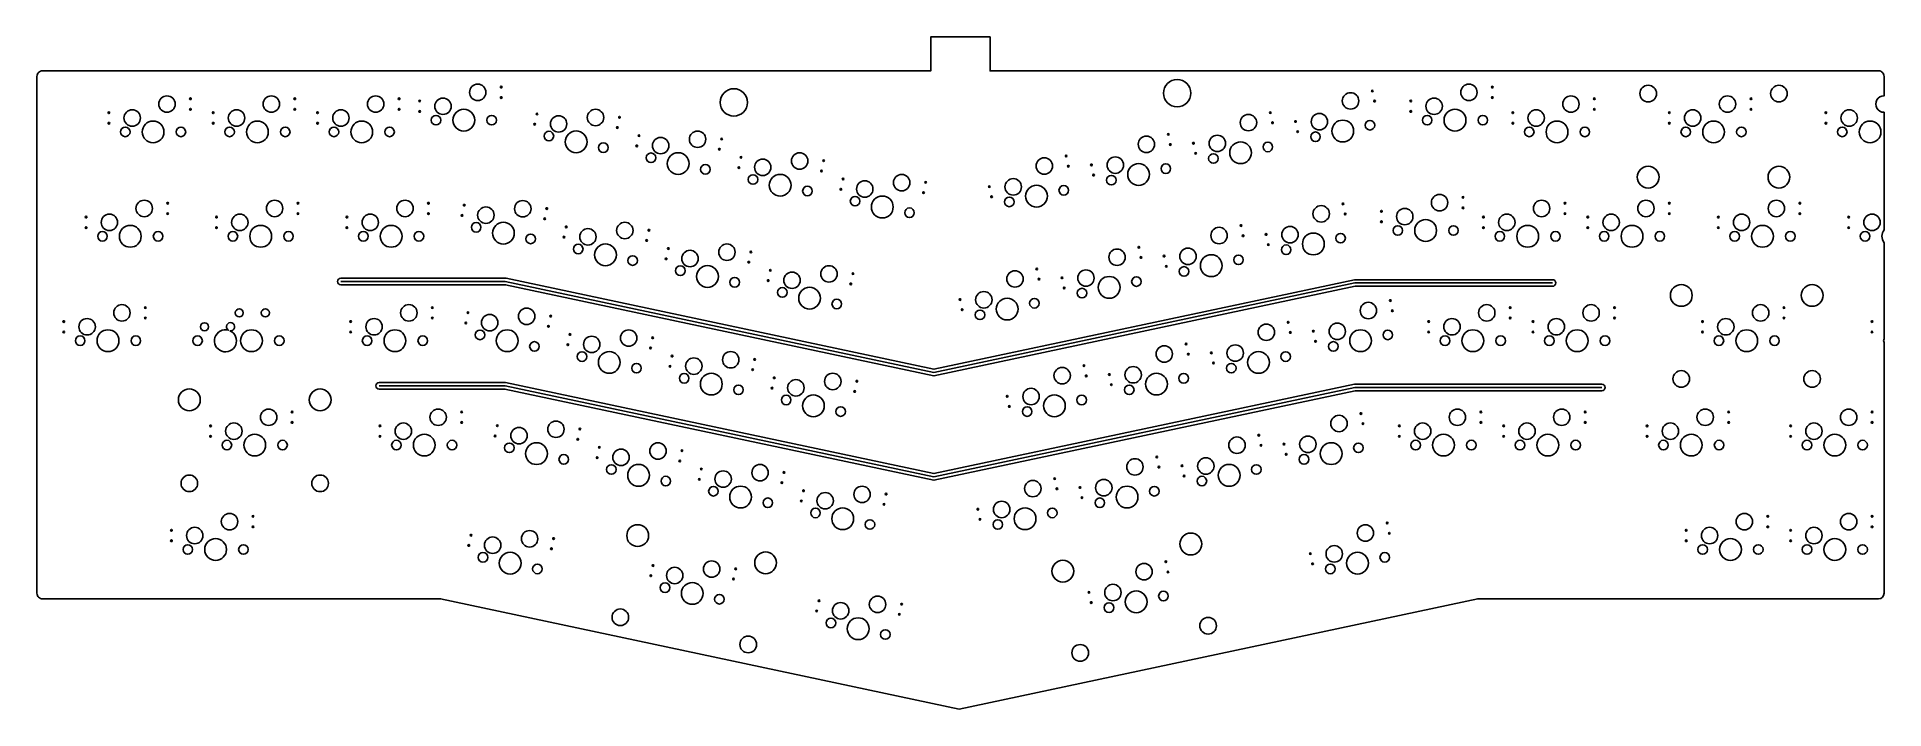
# Model space of a CAD drawing. Header units: millimetres. Extents: x 48 to 385, y -206 to -83.
import ezdxf

# ---------------------------------------------------------------- set-up
doc = ezdxf.new("R2010")
doc.units = ezdxf.units.MM
doc.layers.get('0').update_dxf_attribs({"linetype": 'CONTINUOUS'})

msp = doc.modelspace()

# ---------------------------------------------------------------- linework, layer by layer
for p, q in [((133.02, -128.08), (103, -128.08)), ((211.27, -144.71), (133.02, -128.08)), ((288.15, -128.37), (211.27, -144.71)), ((324.2, -128.37), (288.15, -128.37)), ((133.02, -147.13), (110, -147.13)), ((211.27, -163.76), (133.02, -147.13)), ((288.15, -147.42), (211.27, -163.76)), ((333.2, -147.42), (288.15, -147.42))]:
    msp.add_line(p, q)
for points in [[(48.51, -89.66), (210.71, -89.66), (210.71, -83.47), (221.54, -83.47), (221.54, -89.66), (383.75, -89.66, -0.414228), (384.75, -90.66), (384.75, -94.22, 1.010181), (384.75, -97.22), (384.75, -118.67, 0.324498), (384.75, -121.02), (384.75, -138.54, 0.215014), (384.75, -139.25), (384.75, -185, -0.414111), (383.75, -186), (310.55, -186), (215.88, -206.12), (121.2, -186), (48.51, -186, -0.414272), (47.51, -185), (47.51, -90.66, -0.41439)], [(288.09, -127.77), (324.2, -127.77, -1), (324.2, -128.97), (288.21, -128.97), (211.27, -145.33), (133.06, -128.7, 0.052408), (132.85, -128.68), (103, -128.68, -1), (103, -127.48), (132.98, -127.48, -0.052408), (133.18, -127.5), (211.27, -144.1)], [(82.73, -137.08, -30.252669), (82.48, -136.99, -11.07375)], [(110, -146.53), (133.08, -146.53), (211.27, -163.15), (288.09, -146.82), (333.2, -146.82, -1), (333.2, -148.02), (288.21, -148.02), (211.27, -164.38), (132.95, -147.73), (110, -147.73, -1)]]:
    msp.add_lwpolyline(points, format="xyb", close=True)
for centre, radius in [((71.25, -95.72), 1.5), ((90.3, -95.72), 1.5), ((109.35, -95.72), 1.5), ((127.99, -93.58), 1.5), ((132.27, -92.62), 0.15), ((132.27, -94.53), 0.15), ((174.75, -95.41), 2.5), ((255.69, -93.73), 2.5), ((287.34, -95.14), 1.5), ((291.33, -93.32), 0.15), ((308.95, -93.58), 1.5), ((313.23, -92.62), 0.15), ((313.23, -94.53), 0.15), ((327.58, -95.72), 1.5), ((341.68, -93.81), 1.52), ((356.16, -95.72), 1.5), ((365.55, -93.81), 1.52), ((60.64, -97.3), 0.15), ((64.9, -98.26), 1.5), ((75.53, -94.76), 0.15), ((75.53, -96.67), 0.15), ((79.69, -97.3), 0.15), ((83.95, -98.26), 1.5), ((94.58, -94.76), 0.15), ((94.58, -96.67), 0.15), ((98.74, -97.3), 0.15), ((103, -98.26), 1.5), ((113.63, -94.76), 0.15), ((113.63, -96.67), 0.15), ((117.38, -95.16), 0.15), ((117.38, -97.07), 0.15), ((120.37, -98.66), 0.875), ((121.64, -96.12), 1.5), ((125.45, -98.66), 1.99), ((130.53, -98.66), 0.875), ((138.79, -97.52), 0.15), ((149.49, -98.17), 1.5), ((268.7, -99.1), 1.5), ((272.69, -97.28), 0.15), ((281.65, -98.94), 1.5), ((291.72, -95.18), 0.15), ((298.34, -95.16), 0.15), ((298.34, -97.07), 0.15), ((301.33, -98.66), 0.875), ((302.6, -96.12), 1.5), ((306.41, -98.66), 1.99), ((311.49, -98.66), 0.875), ((316.97, -97.3), 0.15), ((321.23, -98.26), 1.5), ((331.86, -94.76), 0.15), ((331.86, -96.67), 0.15), ((345.55, -97.3), 0.15), ((349.81, -98.26), 1.5), ((360.44, -94.76), 0.15), ((360.44, -96.67), 0.15), ((374.13, -97.3), 0.15), ((378.38, -98.26), 1.5), ((60.64, -99.21), 0.15), ((63.63, -100.8), 0.875), ((68.71, -100.8), 1.99), ((73.79, -100.8), 0.875), ((79.69, -99.21), 0.15), ((82.68, -100.8), 0.875), ((87.76, -100.8), 1.99), ((92.84, -100.8), 0.875), ((98.74, -99.21), 0.15), ((101.73, -100.8), 0.875), ((106.81, -100.8), 1.99), ((111.89, -100.8), 0.875), ((138.39, -99.39), 0.15), ((140.98, -101.56), 0.875), ((142.75, -99.34), 1.5), ((145.95, -102.62), 1.99), ((153.48, -100), 0.15), ((153.87, -98.13), 0.15), ((168.12, -102.14), 1.5), ((254.06, -101.24), 0.15), ((273.09, -99.14), 0.15), ((277.29, -98.9), 0.15), ((277.69, -100.76), 0.15), ((280.94, -101.69), 0.875), ((285.91, -100.64), 1.99), ((290.88, -99.58), 0.875), ((316.97, -99.21), 0.15), ((319.96, -100.8), 0.875), ((325.04, -100.8), 1.99), ((330.12, -100.8), 0.875), ((345.55, -99.21), 0.15), ((348.54, -100.8), 0.875), ((353.62, -100.8), 1.99), ((358.7, -100.8), 0.875), ((374.13, -99.21), 0.15), ((377.11, -100.8), 0.875), ((382.19, -100.8), 1.99), ((150.92, -103.67), 0.875), ((157.02, -103.35), 0.15), ((157.42, -101.48), 0.15), ((161.38, -103.3), 1.5), ((172.11, -103.96), 0.15), ((172.51, -102.09), 0.15), ((250.07, -103.06), 1.5), ((254.45, -103.1), 0.15), ((258.66, -102.86), 0.15), ((263.02, -102.9), 1.5), ((267.27, -104.6), 1.99), ((272.24, -103.54), 0.875), ((159.61, -105.52), 0.875), ((164.58, -106.58), 1.99), ((169.55, -107.63), 0.875), ((175.66, -107.31), 0.15), ((176.05, -105.44), 0.15), ((180.02, -107.26), 1.5), ((186.76, -106.1), 1.5), ((190.75, -107.92), 0.15), ((191.14, -106.05), 0.15), ((231.43, -107.02), 1.5), ((235.42, -105.2), 0.15), ((235.82, -107.06), 0.15), ((240.03, -106.82), 0.15), ((244.39, -106.86), 1.5), ((248.64, -108.56), 1.99), ((253.61, -107.5), 0.875), ((259.06, -104.72), 0.15), ((262.3, -105.65), 0.875), ((341.68, -109.05), 1.99), ((365.55, -109.05), 1.99), ((178.25, -109.48), 0.875), ((183.21, -110.54), 1.99), ((188.18, -111.59), 0.875), ((194.29, -111.27), 0.15), ((194.69, -109.4), 0.15), ((198.65, -111.22), 1.5), ((205.39, -110.06), 1.5), ((209.78, -110.01), 0.15), ((221.39, -110.78), 0.15), ((225.75, -110.83), 1.5), ((230.01, -112.52), 1.99), ((234.98, -111.46), 0.875), ((240.42, -108.68), 0.15), ((243.67, -109.61), 0.875), ((67.09, -114.77), 1.5), ((71.37, -113.81), 0.15), ((90.9, -114.77), 1.5), ((95.18, -113.81), 0.15), ((114.71, -114.77), 1.5), ((118.99, -113.81), 0.15), ((125.51, -114.17), 0.15), ((129.47, -115.99), 1.5), ((136.21, -114.82), 1.5), ((140.59, -114.78), 0.15), ((196.88, -113.44), 0.875), ((201.85, -114.5), 1.99), ((209.38, -111.88), 0.15), ((221.79, -112.64), 0.15), ((225.04, -113.57), 0.875), ((281.98, -115.75), 1.5), ((285.97, -113.93), 0.15), ((303.59, -113.71), 1.5), ((307.87, -112.75), 0.15), ((307.87, -114.66), 0.15), ((322.22, -114.77), 1.5), ((326.5, -113.81), 0.15), ((341.27, -114.77), 1.5), ((345.55, -113.81), 0.15), ((365.09, -114.77), 1.5), ((369.37, -113.81), 0.15), ((56.48, -116.35), 0.15), ((60.74, -117.31), 1.5), ((64.55, -119.85), 1.99), ((71.37, -115.72), 0.15), ((80.29, -116.35), 0.15), ((84.55, -117.31), 1.5), ((88.36, -119.85), 1.99), ((95.18, -115.72), 0.15), ((104.1, -116.35), 0.15), ((108.36, -117.31), 1.5), ((112.17, -119.85), 1.99), ((118.99, -115.72), 0.15), ((125.11, -116.04), 0.15), ((127.7, -118.21), 0.875), ((132.67, -119.27), 1.99), ((140.2, -116.65), 0.15), ((144.14, -118.13), 0.15), ((154.84, -118.79), 1.5), ((206.82, -115.55), 0.875), ((267.33, -117.89), 0.15), ((286.36, -115.79), 0.15), ((292.98, -115.29), 0.15), ((292.98, -117.2), 0.15), ((295.97, -118.79), 0.875), ((297.24, -116.25), 1.5), ((301.05, -118.79), 1.99), ((306.13, -118.79), 0.875), ((311.61, -116.35), 0.15), ((315.87, -117.31), 1.5), ((319.68, -119.85), 1.99), ((326.5, -115.72), 0.15), ((330.66, -116.35), 0.15), ((334.92, -117.31), 1.5), ((338.73, -119.85), 1.99), ((345.55, -115.72), 0.15), ((354.48, -116.35), 0.15), ((358.74, -117.31), 1.5), ((362.55, -119.85), 1.99), ((369.37, -115.72), 0.15), ((378.3, -116.35), 0.15), ((382.55, -117.31), 1.5), ((56.48, -118.26), 0.15), ((59.47, -119.85), 0.875), ((69.63, -119.85), 0.875), ((80.29, -118.26), 0.15), ((83.28, -119.85), 0.875), ((93.44, -119.85), 0.875), ((104.1, -118.26), 0.15), ((107.09, -119.85), 0.875), ((117.25, -119.85), 0.875), ((137.64, -120.32), 0.875), ((143.74, -120), 0.15), ((146.33, -122.17), 0.875), ((148.1, -119.95), 1.5), ((151.3, -123.23), 1.99), ((158.83, -120.61), 0.15), ((159.23, -118.74), 0.15), ((173.48, -122.75), 1.5), ((263.34, -119.71), 1.5), ((267.73, -119.75), 0.15), ((271.93, -119.51), 0.15), ((272.33, -121.37), 0.15), ((276.29, -119.55), 1.5), ((280.55, -121.25), 1.99), ((285.52, -120.19), 0.875), ((311.61, -118.26), 0.15), ((314.6, -119.85), 0.875), ((324.76, -119.85), 0.875), ((330.66, -118.26), 0.15), ((333.65, -119.85), 0.875), ((343.81, -119.85), 0.875), ((354.48, -118.26), 0.15), ((357.47, -119.85), 0.875), ((367.63, -119.85), 0.875), ((378.3, -118.26), 0.15), ((381.28, -119.85), 0.875), ((156.27, -124.28), 0.875), ((162.38, -123.96), 0.15), ((162.77, -122.09), 0.15), ((166.74, -123.91), 1.5), ((177.47, -124.57), 0.15), ((177.86, -122.7), 0.15), ((244.71, -123.67), 1.5), ((248.7, -121.85), 0.15), ((249.09, -123.71), 0.15), ((253.3, -123.47), 0.15), ((257.66, -123.51), 1.5), ((261.91, -125.21), 1.99), ((266.88, -124.15), 0.875), ((275.58, -122.3), 0.875), ((164.97, -126.13), 0.875), ((169.93, -127.19), 1.99), ((174.9, -128.24), 0.875), ((181.01, -127.92), 0.15), ((181.41, -126.05), 0.15), ((185.37, -127.87), 1.5), ((192.11, -126.71), 1.5), ((196.5, -126.66), 0.15), ((226.07, -127.63), 1.5), ((230.06, -125.81), 0.15), ((230.46, -127.67), 0.15), ((234.67, -127.43), 0.15), ((239.03, -127.47), 1.5), ((243.28, -129.17), 1.99), ((248.25, -128.11), 0.875), ((253.7, -125.33), 0.15), ((256.94, -126.26), 0.875), ((183.6, -130.09), 0.875), ((188.57, -131.15), 1.99), ((193.54, -132.2), 0.875), ((196.1, -128.53), 0.15), ((216.03, -131.39), 0.15), ((220.39, -131.44), 1.5), ((224.65, -133.13), 1.99), ((229.62, -132.07), 0.875), ((235.06, -129.29), 0.15), ((238.31, -130.22), 0.875), ((294.59, -131.58), 0.15), ((347.73, -130.64), 1.99), ((371.61, -130.64), 1.99), ((56.67, -136.36), 1.5), ((63.02, -133.82), 1.5), ((67.3, -132.86), 0.15), ((67.3, -134.77), 0.15), ((84.45, -133.82), 0.735), ((89.21, -133.82), 0.735), ((109.06, -136.36), 1.5), ((115.41, -133.82), 1.5), ((119.69, -132.86), 0.15), ((119.69, -134.77), 0.15), ((126.21, -133.8), 0.15), ((130.17, -135.62), 1.5), ((136.91, -134.45), 1.5), ((141.29, -134.41), 0.15), ((216.43, -133.25), 0.15), ((219.68, -134.18), 0.875), ((290.6, -133.4), 1.5), ((294.98, -133.44), 0.15), ((305.86, -136.36), 1.5), ((312.21, -133.82), 1.5), ((316.49, -132.86), 0.15), ((316.49, -134.77), 0.15), ((324.91, -136.36), 1.5), ((331.26, -133.82), 1.5), ((335.54, -132.86), 0.15), ((335.54, -134.77), 0.15), ((355.86, -136.36), 1.5), ((362.21, -133.82), 1.5), ((366.49, -132.86), 0.15), ((366.49, -134.77), 0.15), ((52.41, -135.4), 0.15), ((52.41, -137.31), 0.15), ((55.4, -138.9), 0.875), ((60.48, -138.9), 1.99), ((65.56, -138.9), 0.875), ((76.83, -138.9), 0.875), ((78.1, -136.36), 0.735), ((86.67, -138.9), 1.99), ((91.75, -138.9), 0.875), ((104.8, -135.4), 0.15), ((104.8, -137.31), 0.15), ((107.79, -138.9), 0.875), ((112.87, -138.9), 1.99), ((117.95, -138.9), 0.875), ((125.81, -135.67), 0.15), ((128.4, -137.84), 0.875), ((133.37, -138.9), 1.99), ((140.9, -136.28), 0.15), ((144.84, -137.76), 0.15), ((148.8, -139.58), 1.5), ((155.54, -138.42), 1.5), ((159.93, -138.37), 0.15), ((271.96, -137.36), 1.5), ((275.95, -135.54), 0.15), ((276.35, -137.4), 0.15), ((280.55, -137.16), 0.15), ((284.91, -137.2), 1.5), ((289.17, -138.9), 1.99), ((294.14, -137.84), 0.875), ((301.6, -135.4), 0.15), ((301.6, -137.31), 0.15), ((304.59, -138.9), 0.875), ((309.67, -138.9), 1.99), ((314.75, -138.9), 0.875), ((320.65, -135.4), 0.15), ((320.65, -137.31), 0.15), ((323.64, -138.9), 0.875), ((328.72, -138.9), 1.99), ((333.8, -138.9), 0.875), ((351.6, -135.4), 0.15), ((351.6, -137.31), 0.15), ((354.59, -138.9), 0.875), ((359.67, -138.9), 1.99), ((364.75, -138.9), 0.875), ((382.56, -135.4), 0.15), ((382.56, -137.31), 0.15), ((138.34, -139.95), 0.875), ((144.44, -139.63), 0.15), ((147.03, -141.8), 0.875), ((152, -142.86), 1.99), ((159.53, -140.24), 0.15), ((163.47, -141.72), 0.15), ((174.18, -142.38), 1.5), ((253.33, -141.32), 1.5), ((257.32, -139.5), 0.15), ((257.71, -141.36), 0.15), ((261.92, -141.12), 0.15), ((266.28, -141.16), 1.5), ((270.53, -142.86), 1.99), ((275.5, -141.8), 0.875), ((280.95, -139.02), 0.15), ((284.2, -139.95), 0.875), ((156.97, -143.91), 0.875), ((163.08, -143.59), 0.15), ((165.67, -145.76), 0.875), ((167.44, -143.54), 1.5), ((170.63, -146.82), 1.99), ((178.17, -144.2), 0.15), ((178.56, -142.33), 0.15), ((192.81, -146.34), 1.5), ((234.69, -145.28), 1.5), ((238.68, -143.46), 0.15), ((243.29, -145.08), 0.15), ((247.65, -145.12), 1.5), ((251.9, -146.82), 1.99), ((256.87, -145.76), 0.875), ((262.32, -142.98), 0.15), ((265.56, -143.91), 0.875), ((347.73, -145.88), 1.52), ((371.61, -145.88), 1.52), ((75.33, -149.69), 1.99), ((99.21, -149.69), 1.99), ((175.6, -147.87), 0.875), ((181.71, -147.55), 0.15), ((182.11, -145.68), 0.15), ((186.07, -147.5), 1.5), ((196.8, -148.16), 0.15), ((197.2, -146.29), 0.15), ((229.01, -149.09), 1.5), ((239.08, -145.32), 0.15), ((243.68, -146.94), 0.15), ((246.93, -147.87), 0.875), ((89.81, -152.87), 1.5), ((120.76, -152.87), 1.5), ((184.3, -149.72), 0.875), ((189.27, -150.78), 1.99), ((194.24, -151.83), 0.875), ((224.65, -149.04), 0.15), ((225.05, -150.9), 0.15), ((228.3, -151.83), 0.875), ((233.27, -150.78), 1.99), ((238.24, -149.72), 0.875), ((306.85, -152.87), 1.5), ((325.9, -152.87), 1.5), ((352.09, -152.87), 1.5), ((378.29, -152.87), 1.5), ((79.2, -154.45), 0.15), ((83.46, -155.41), 1.5), ((94.09, -151.91), 0.15), ((94.09, -153.82), 0.15), ((110.15, -154.45), 0.15), ((114.41, -155.41), 1.5), ((125.04, -151.91), 0.15), ((125.04, -153.82), 0.15), ((131.56, -154.41), 0.15), ((135.52, -156.23), 1.5), ((142.26, -155.06), 1.5), ((146.64, -155.02), 0.15), ((285.24, -154.01), 1.5), ((289.23, -152.19), 0.15), ((289.62, -154.05), 0.15), ((296.24, -154.45), 0.15), ((300.5, -155.41), 1.5), ((311.13, -151.91), 0.15), ((311.13, -153.82), 0.15), ((315.29, -154.45), 0.15), ((319.55, -155.41), 1.5), ((330.18, -151.91), 0.15), ((330.18, -153.82), 0.15), ((341.49, -154.45), 0.15), ((345.74, -155.41), 1.5), ((356.37, -151.91), 0.15), ((356.37, -153.82), 0.15), ((367.68, -154.45), 0.15), ((371.94, -155.41), 1.5), ((382.57, -151.91), 0.15), ((382.57, -153.82), 0.15), ((79.2, -156.36), 0.15), ((82.19, -157.95), 0.875), ((87.27, -157.95), 1.99), ((92.35, -157.95), 0.875), ((110.15, -156.36), 0.15), ((113.14, -157.95), 0.875), ((118.22, -157.95), 1.99), ((123.3, -157.95), 0.875), ((131.16, -156.28), 0.15), ((133.75, -158.45), 0.875), ((138.72, -159.51), 1.99), ((146.25, -156.89), 0.15), ((150.19, -158.37), 0.15), ((160.89, -159.03), 1.5), ((266.6, -157.97), 1.5), ((270.59, -156.15), 0.15), ((270.99, -158.01), 0.15), ((275.19, -157.77), 0.15), ((279.55, -157.81), 1.5), ((283.81, -159.51), 1.99), ((288.78, -158.45), 0.875), ((296.24, -156.36), 0.15), ((299.23, -157.95), 0.875), ((304.31, -157.95), 1.99), ((309.39, -157.95), 0.875), ((315.29, -156.36), 0.15), ((318.28, -157.95), 0.875), ((323.36, -157.95), 1.99), ((328.44, -157.95), 0.875), ((341.49, -156.36), 0.15), ((344.47, -157.95), 0.875), ((349.55, -157.95), 1.99), ((354.63, -157.95), 0.875), ((367.68, -156.36), 0.15), ((370.67, -157.95), 0.875), ((375.75, -157.95), 1.99), ((380.83, -157.95), 0.875), ((143.69, -160.56), 0.875), ((149.79, -160.24), 0.15), ((152.38, -162.41), 0.875), ((154.15, -160.19), 1.5), ((157.35, -163.47), 1.99), ((164.88, -160.85), 0.15), ((165.28, -158.98), 0.15), ((179.53, -162.99), 1.5), ((247.97, -161.93), 1.5), ((251.96, -160.11), 0.15), ((252.35, -161.97), 0.15), ((256.56, -161.73), 0.15), ((260.92, -161.77), 1.5), ((265.17, -163.47), 1.99), ((270.14, -162.41), 0.875), ((275.59, -159.63), 0.15), ((278.84, -160.56), 0.875), ((75.33, -164.93), 1.52), ((99.21, -164.93), 1.52), ((162.32, -164.52), 0.875), ((168.43, -164.2), 0.15), ((168.82, -162.33), 0.15), ((172.79, -164.15), 1.5), ((183.52, -164.81), 0.15), ((183.91, -162.94), 0.15), ((229.33, -165.89), 1.5), ((233.32, -164.07), 0.15), ((242.29, -165.73), 1.5), ((256.96, -163.59), 0.15), ((260.2, -164.52), 0.875), ((171.02, -166.37), 0.875), ((175.98, -167.43), 1.99), ((180.95, -168.48), 0.875), ((187.06, -168.16), 0.15), ((187.46, -166.29), 0.15), ((191.42, -168.11), 1.5), ((198.16, -166.95), 1.5), ((202.15, -168.77), 0.15), ((202.55, -166.9), 0.15), ((223.65, -169.7), 1.5), ((233.72, -165.93), 0.15), ((237.93, -165.69), 0.15), ((238.32, -167.55), 0.15), ((241.57, -168.48), 0.875), ((246.54, -167.43), 1.99), ((251.51, -166.37), 0.875), ((82.67, -171.92), 1.5), ((86.95, -170.96), 0.15), ((189.65, -170.33), 0.875), ((194.62, -171.39), 1.99), ((199.59, -172.44), 0.875), ((219.29, -169.65), 0.15), ((219.69, -171.51), 0.15), ((222.94, -172.44), 0.875), ((227.91, -171.39), 1.99), ((232.88, -170.33), 0.875), ((359.24, -171.92), 1.5), ((363.52, -170.96), 0.15), ((378.29, -171.92), 1.5), ((382.57, -170.96), 0.15), ((72.06, -173.5), 0.15), ((72.06, -175.41), 0.15), ((76.32, -174.46), 1.5), ((80.13, -177), 1.99), ((86.95, -172.87), 0.15), ((126.75, -174.4), 0.15), ((130.71, -176.22), 1.5), ((137.45, -175.05), 1.5), ((141.83, -175.01), 0.15), ((157.19, -174.47), 1.99), ((258.17, -176), 1.99), ((290.05, -174), 1.5), ((294.04, -172.18), 0.15), ((294.43, -174.04), 0.15), ((348.63, -173.5), 0.15), ((348.63, -175.41), 0.15), ((352.89, -174.46), 1.5), ((356.7, -177), 1.99), ((363.52, -172.87), 0.15), ((367.68, -173.5), 0.15), ((367.68, -175.41), 0.15), ((371.94, -174.46), 1.5), ((375.75, -177), 1.99), ((382.57, -172.87), 0.15), ((75.05, -177), 0.875), ((85.21, -177), 0.875), ((126.35, -176.27), 0.15), ((128.94, -178.44), 0.875), ((133.91, -179.5), 1.99), ((141.44, -176.88), 0.15), ((180.54, -179.43), 1.99), ((280, -177.76), 0.15), ((284.36, -177.8), 1.5), ((288.62, -179.5), 1.99), ((293.59, -178.44), 0.875), ((351.62, -177), 0.875), ((361.78, -177), 0.875), ((370.67, -177), 0.875), ((380.83, -177), 0.875), ((138.88, -180.55), 0.875), ((159.59, -181.79), 0.15), ((159.98, -179.93), 0.15), ((163.95, -181.75), 1.5), ((170.69, -180.58), 1.5), ((175.07, -180.54), 0.15), ((234.81, -180.96), 1.99), ((249.64, -181.06), 1.5), ((253.63, -179.24), 0.15), ((254.02, -181.1), 0.15), ((280.4, -179.62), 0.15), ((283.65, -180.55), 0.875), ((162.18, -183.97), 0.875), ((167.15, -185.02), 1.99), ((172.11, -186.08), 0.875), ((174.68, -182.4), 0.15), ((239.59, -184.82), 0.15), ((243.95, -184.86), 1.5), ((248.21, -186.56), 1.99), ((253.18, -185.5), 0.875), ((154.02, -189.37), 1.52), ((189.88, -188.23), 0.15), ((190.28, -186.37), 0.15), ((194.24, -188.19), 1.5), ((200.98, -187.02), 1.5), ((204.97, -188.84), 0.15), ((205.37, -186.98), 0.15), ((239.99, -186.68), 0.15), ((243.24, -187.61), 0.875), ((192.47, -190.41), 0.875), ((197.44, -191.46), 1.99), ((202.41, -192.52), 0.875), ((261.34, -190.91), 1.52), ((177.37, -194.34), 1.52), ((237.98, -195.87), 1.52)]:
    msp.add_circle(centre, radius)

doc.saveas('drawing.dxf')
